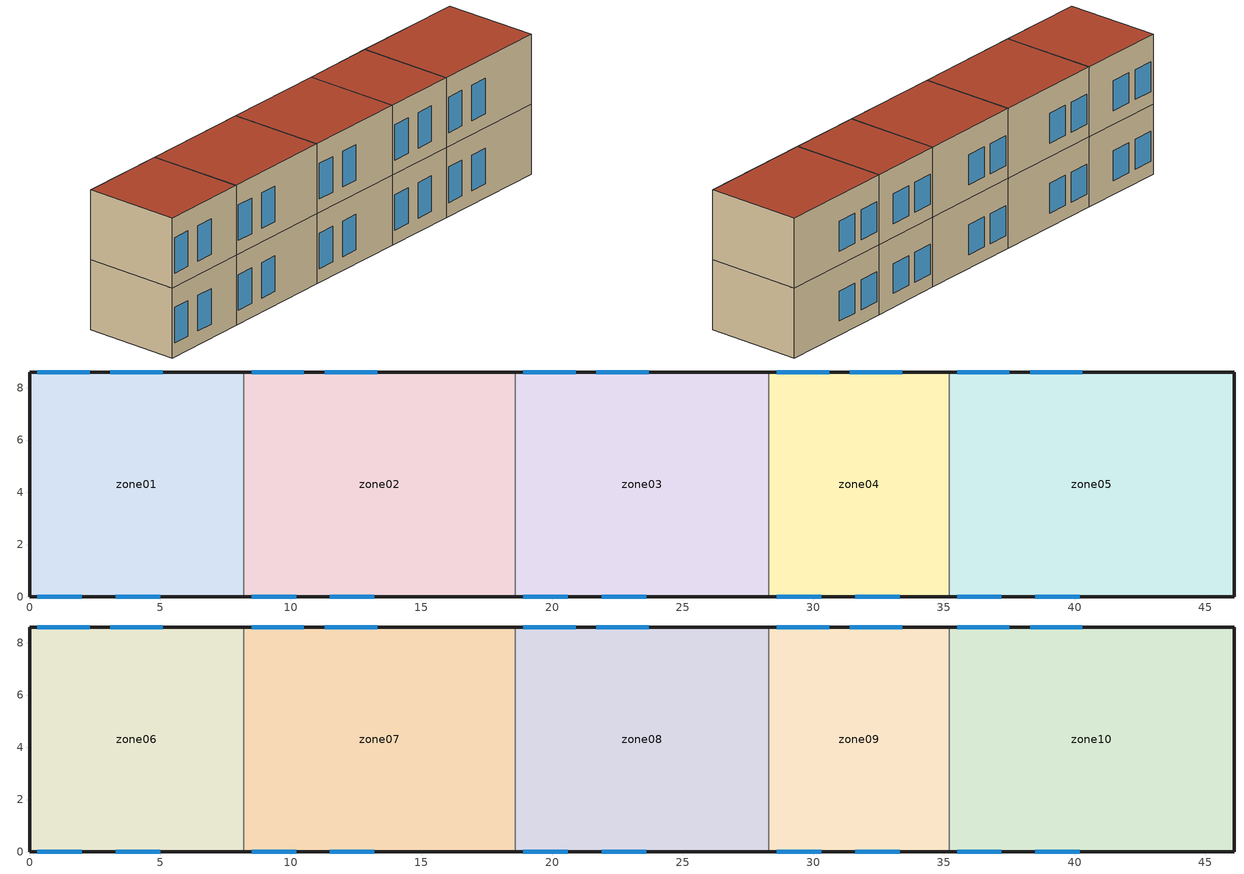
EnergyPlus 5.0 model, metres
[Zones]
zone01
 floor ground (GROUND_FLOOR): 8.2,8.6 8.2,0 0,0 0,8.6 z0
 wall outside (EXT_WALL): 8.2,8.6 0,8.6 0,0 8.2,0 z0:6.3
 wall to zone02 (ADJ_WALL): 8.2,0 8.2,8.6 z0:6.3
 window (EXT_WINDOW1): 0.3,0 2,0 / 3.3,0 5,0 z1.25:4.45; 2.3,8.6 0.3,8.6 / 5.1,8.6 3.1,8.6 z1.25:3.95
 ceiling to zone06 (ADJ_CEILING): 0,8.6 0,0 8.2,0 8.2,8.6 z6.3
zone02
 floor ground (GROUND_FLOOR): 18.6,8.6 18.6,0 8.2,0 8.2,8.6 z0
 wall outside (EXT_WALL): 18.6,8.6 8.2,8.6 / 8.2,0 18.6,0 z0:6.3
 wall to zone03 (ADJ_WALL): 18.6,0 18.6,8.6 z0:6.3
 wall to zone01 (ADJ_WALL): 8.2,8.6 8.2,0 z0:6.3
 window (EXT_WINDOW1): 8.5,0 10.2,0 / 11.5,0 13.2,0 z1.25:4.45; 10.5,8.6 8.5,8.6 / 13.3,8.6 11.3,8.6 z1.25:3.95
 ceiling to zone07 (ADJ_CEILING): 8.2,8.6 8.2,0 18.6,0 18.6,8.6 z6.3
zone03
 floor ground (GROUND_FLOOR): 28.3,8.6 28.3,0 18.6,0 18.6,8.6 z0
 wall outside (EXT_WALL): 28.3,8.6 18.6,8.6 / 18.6,0 28.3,0 z0:6.3
 wall to zone04 (ADJ_WALL): 28.3,0 28.3,8.6 z0:6.3
 wall to zone02 (ADJ_WALL): 18.6,8.6 18.6,0 z0:6.3
 window (EXT_WINDOW1): 18.9,0 20.6,0 / 21.9,0 23.6,0 z1.25:4.45; 20.9,8.6 18.9,8.6 / 23.7,8.6 21.7,8.6 z1.25:3.95
 ceiling to zone08 (ADJ_CEILING): 18.6,8.6 18.6,0 28.3,0 28.3,8.6 z6.3
zone04
 floor ground (GROUND_FLOOR): 35.2,8.6 35.2,0 28.3,0 28.3,8.6 z0
 wall outside (EXT_WALL): 35.2,8.6 28.3,8.6 / 28.3,0 35.2,0 z0:6.3
 wall to zone05 (ADJ_WALL): 35.2,0 35.2,8.6 z0:6.3
 wall to zone03 (ADJ_WALL): 28.3,8.6 28.3,0 z0:6.3
 window (EXT_WINDOW1): 28.6,0 30.3,0 / 31.6,0 33.3,0 z1.25:4.45; 30.6,8.6 28.6,8.6 / 33.4,8.6 31.4,8.6 z1.25:3.95
 ceiling to zone09 (ADJ_CEILING): 28.3,8.6 28.3,0 35.2,0 35.2,8.6 z6.3
zone05
 floor ground (GROUND_FLOOR): 46.1,8.6 46.1,0 35.2,0 35.2,8.6 z0
 wall outside (EXT_WALL): 35.2,0 46.1,0 46.1,8.6 35.2,8.6 z0:6.3
 wall to zone04 (ADJ_WALL): 35.2,8.6 35.2,0 z0:6.3
 window (EXT_WINDOW1): 35.5,0 37.2,0 / 38.5,0 40.2,0 z1.25:4.45; 37.5,8.6 35.5,8.6 / 40.3,8.6 38.3,8.6 z1.25:3.95
 ceiling to zone10 (ADJ_CEILING): 35.2,8.6 35.2,0 46.1,0 46.1,8.6 z6.3
zone06
 floor to zone01 (ADJ_CEILING): 8.2,8.6 8.2,0 0,0 0,8.6 z6.3
 wall outside (EXT_WALL): 8.2,8.6 0,8.6 0,0 8.2,0 z6.3:12.6
 wall to zone07 (ADJ_WALL): 8.2,0 8.2,8.6 z6.3:12.6
 window (EXT_WINDOW1): 0.3,0 2,0 / 3.3,0 5,0 z7.55:10.75; 2.3,8.6 0.3,8.6 / 5.1,8.6 3.1,8.6 z7.55:10.25
 roof outside (EXT_ROOF): 0,8.6 0,0 8.2,0 8.2,8.6 z12.6
zone07
 floor to zone02 (ADJ_CEILING): 18.6,8.6 18.6,0 8.2,0 8.2,8.6 z6.3
 wall outside (EXT_WALL): 18.6,8.6 8.2,8.6 / 8.2,0 18.6,0 z6.3:12.6
 wall to zone08 (ADJ_WALL): 18.6,0 18.6,8.6 z6.3:12.6
 wall to zone06 (ADJ_WALL): 8.2,8.6 8.2,0 z6.3:12.6
 window (EXT_WINDOW1): 8.5,0 10.2,0 / 11.5,0 13.2,0 z7.55:10.75; 10.5,8.6 8.5,8.6 / 13.3,8.6 11.3,8.6 z7.55:10.25
 roof outside (EXT_ROOF): 8.2,8.6 8.2,0 18.6,0 18.6,8.6 z12.6
zone08
 floor to zone03 (ADJ_CEILING): 28.3,8.6 28.3,0 18.6,0 18.6,8.6 z6.3
 wall outside (EXT_WALL): 28.3,8.6 18.6,8.6 / 18.6,0 28.3,0 z6.3:12.6
 wall to zone09 (ADJ_WALL): 28.3,0 28.3,8.6 z6.3:12.6
 wall to zone07 (ADJ_WALL): 18.6,8.6 18.6,0 z6.3:12.6
 window (EXT_WINDOW1): 18.9,0 20.6,0 / 21.9,0 23.6,0 z7.55:10.75; 20.9,8.6 18.9,8.6 / 23.7,8.6 21.7,8.6 z7.55:10.25
 roof outside (EXT_ROOF): 18.6,8.6 18.6,0 28.3,0 28.3,8.6 z12.6
zone09
 floor to zone04 (ADJ_CEILING): 35.2,8.6 35.2,0 28.3,0 28.3,8.6 z6.3
 wall outside (EXT_WALL): 35.2,8.6 28.3,8.6 / 28.3,0 35.2,0 z6.3:12.6
 wall to zone10 (ADJ_WALL): 35.2,0 35.2,8.6 z6.3:12.6
 wall to zone08 (ADJ_WALL): 28.3,8.6 28.3,0 z6.3:12.6
 window (EXT_WINDOW1): 28.6,0 30.3,0 / 31.6,0 33.3,0 z7.55:10.75; 30.6,8.6 28.6,8.6 / 33.4,8.6 31.4,8.6 z7.55:10.25
 roof outside (EXT_ROOF): 28.3,8.6 28.3,0 35.2,0 35.2,8.6 z12.6
zone10
 floor to zone05 (ADJ_CEILING): 46.1,8.6 46.1,0 35.2,0 35.2,8.6 z6.3
 wall outside (EXT_WALL): 35.2,0 46.1,0 46.1,8.6 35.2,8.6 z6.3:12.6
 wall to zone09 (ADJ_WALL): 35.2,8.6 35.2,0 z6.3:12.6
 window (EXT_WINDOW1): 35.5,0 37.2,0 / 38.5,0 40.2,0 z7.55:10.75; 37.5,8.6 35.5,8.6 / 40.3,8.6 38.3,8.6 z7.55:10.25
 roof outside (EXT_ROOF): 35.2,8.6 35.2,0 46.1,0 46.1,8.6 z12.6
[Building]
TRNSYS18: North Axis {deg}=0; Terrain=City; Loads Convergence Tolerance Value=0; Temperature Convergence Tolerance Value {deltaC}=0; Solar Distribution=FullInteriorAndExterior; Maximum Number of Warmup Days=0
[Site:Location]
not used: Latitude {deg}=0; Longitude {deg}=0; Time Zone {hr}=0; Elevation {m}=0
[Construction]
GROUND_FLOOR; EXT_WALL; EXT_ROOF; ADJ_WALL; ADJ_CEILING; EXT_WINDOW1: 
[WindowProperty:ShadingControl]
ESHADE=0; ISHADE=INPUT 1*MAX_ISHADE : SHADECNTRL=ISHADE_INTERNAL
[SurfaceProperty:OtherSideCoefficients]
BOUNDARY=IDENTICAL; BOUNDARY=INPUT 1*TBOUNDARY; BOUNDARY=INPUT 1*TBOUNDARY_2; BOUNDARY=INPUT 1*TBOUNDARY_3; BOUNDARY=INPUT 1*TGROUND; BOUNDARY=20; BOUNDARY=15
[Zone] Multiplier=1
zone01; zone02; zone03; zone04; zone05; zone06; zone07; zone08; zone09; zone10
